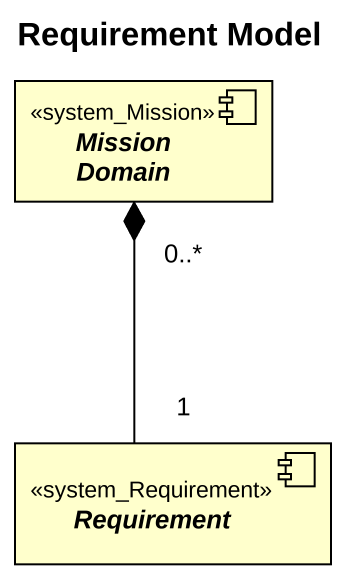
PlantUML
@startuml
title Requirement Model
component "Mission Domain" as Mission_Domain <<system_Mission>>
component Requirement <<system_Requirement>>
Mission_Domain "0..*" *-- "1" Requirement
@enduml
